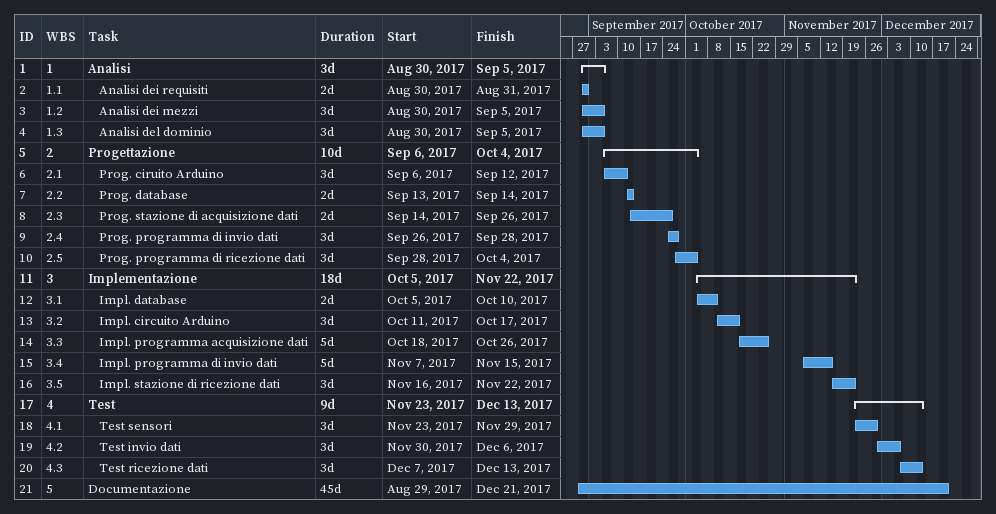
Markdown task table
| ID | WBS | Task | Duration | Start | Finish |
|---|---|---|---|---|---|
| 1 | 1 | **Analisi** | 3d | 2017-08-30 | 2017-09-05 |
| 2 | 1.1 | Analisi dei requisiti | 2d | 2017-08-30 | 2017-08-31 |
| 3 | 1.2 | Analisi dei mezzi | 3d | 2017-08-30 | 2017-09-05 |
| 4 | 1.3 | Analisi del dominio | 3d | 2017-08-30 | 2017-09-05 |
| 5 | 2 | **Progettazione** | 10d | 2017-09-06 | 2017-10-04 |
| 6 | 2.1 | Prog. ciruito Arduino | 3d | 2017-09-06 | 2017-09-12 |
| 7 | 2.2 | Prog. database | 2d | 2017-09-13 | 2017-09-14 |
| 8 | 2.3 | Prog. stazione di acquisizione dati | 2d | 2017-09-14 | 2017-09-26 |
| 9 | 2.4 | Prog. programma di invio dati | 3d | 2017-09-26 | 2017-09-28 |
| 10 | 2.5 | Prog. programma di ricezione dati | 3d | 2017-09-28 | 2017-10-04 |
| 11 | 3 | **Implementazione** | 18d | 2017-10-05 | 2017-11-22 |
| 12 | 3.1 | Impl. database | 2d | 2017-10-05 | 2017-10-10 |
| 13 | 3.2 | Impl. circuito Arduino | 3d | 2017-10-11 | 2017-10-17 |
| 14 | 3.3 | Impl. programma acquisizione dati | 5d | 2017-10-18 | 2017-10-26 |
| 15 | 3.4 | Impl. programma di invio dati | 5d | 2017-11-07 | 2017-11-15 |
| 16 | 3.5 | Impl. stazione di ricezione dati | 3d | 2017-11-16 | 2017-11-22 |
| 17 | 4 | **Test** | 9d | 2017-11-23 | 2017-12-13 |
| 18 | 4.1 | Test sensori | 3d | 2017-11-23 | 2017-11-29 |
| 19 | 4.2 | Test invio dati | 3d | 2017-11-30 | 2017-12-06 |
| 20 | 4.3 | Test ricezione dati | 3d | 2017-12-07 | 2017-12-13 |
| 21 | 5 | Documentazione | 45d | 2017-08-29 | 2017-12-21 |
